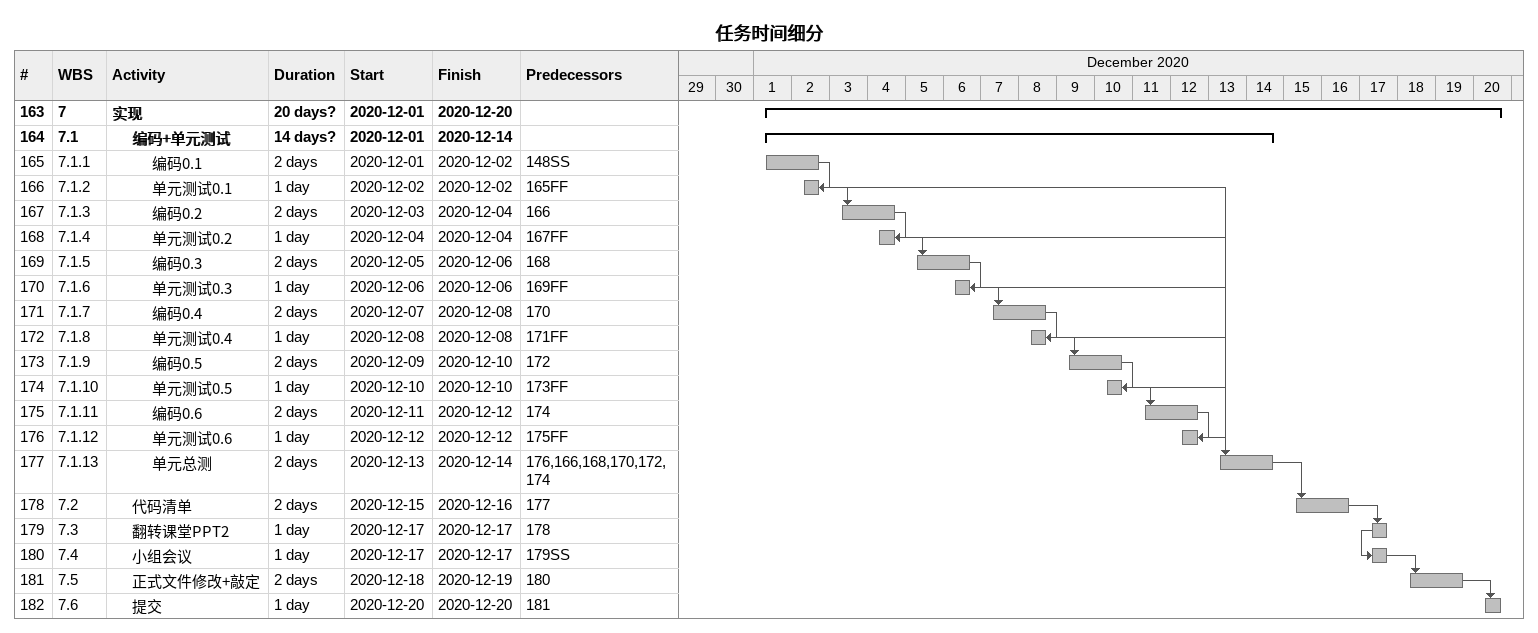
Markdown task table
任务时间细分

| ID | WBS | Task | Duration | Start | Finish | Predecessors |
|---|---|---|---|---|---|---|
| 163 | 7 | **实现** | 20d? | 2020-12-01 | 2020-12-20 |  |
| 164 | 7.1 | **编码+单元测试** | 14d? | 2020-12-01 | 2020-12-14 |  |
| 165 | 7.1.1 | 编码0.1 | 2d | 2020-12-01 | 2020-12-02 | 148SS |
| 166 | 7.1.2 | 单元测试0.1 | 1d | 2020-12-02 | 2020-12-02 | 165FF |
| 167 | 7.1.3 | 编码0.2 | 2d | 2020-12-03 | 2020-12-04 | 166 |
| 168 | 7.1.4 | 单元测试0.2 | 1d | 2020-12-04 | 2020-12-04 | 167FF |
| 169 | 7.1.5 | 编码0.3 | 2d | 2020-12-05 | 2020-12-06 | 168 |
| 170 | 7.1.6 | 单元测试0.3 | 1d | 2020-12-06 | 2020-12-06 | 169FF |
| 171 | 7.1.7 | 编码0.4 | 2d | 2020-12-07 | 2020-12-08 | 170 |
| 172 | 7.1.8 | 单元测试0.4 | 1d | 2020-12-08 | 2020-12-08 | 171FF |
| 173 | 7.1.9 | 编码0.5 | 2d | 2020-12-09 | 2020-12-10 | 172 |
| 174 | 7.1.10 | 单元测试0.5 | 1d | 2020-12-10 | 2020-12-10 | 173FF |
| 175 | 7.1.11 | 编码0.6 | 2d | 2020-12-11 | 2020-12-12 | 174 |
| 176 | 7.1.12 | 单元测试0.6 | 1d | 2020-12-12 | 2020-12-12 | 175FF |
| 177 | 7.1.13 | 单元总测 | 2d | 2020-12-13 | 2020-12-14 | 176, 166, 168, 170, 172, 174 |
| 178 | 7.2 | 代码清单 | 2d | 2020-12-15 | 2020-12-16 | 177 |
| 179 | 7.3 | 翻转课堂PPT2 | 1d | 2020-12-17 | 2020-12-17 | 178 |
| 180 | 7.4 | 小组会议 | 1d | 2020-12-17 | 2020-12-17 | 179SS |
| 181 | 7.5 | 正式文件修改+敲定 | 2d | 2020-12-18 | 2020-12-19 | 180 |
| 182 | 7.6 | 提交 | 1d | 2020-12-20 | 2020-12-20 | 181 |
